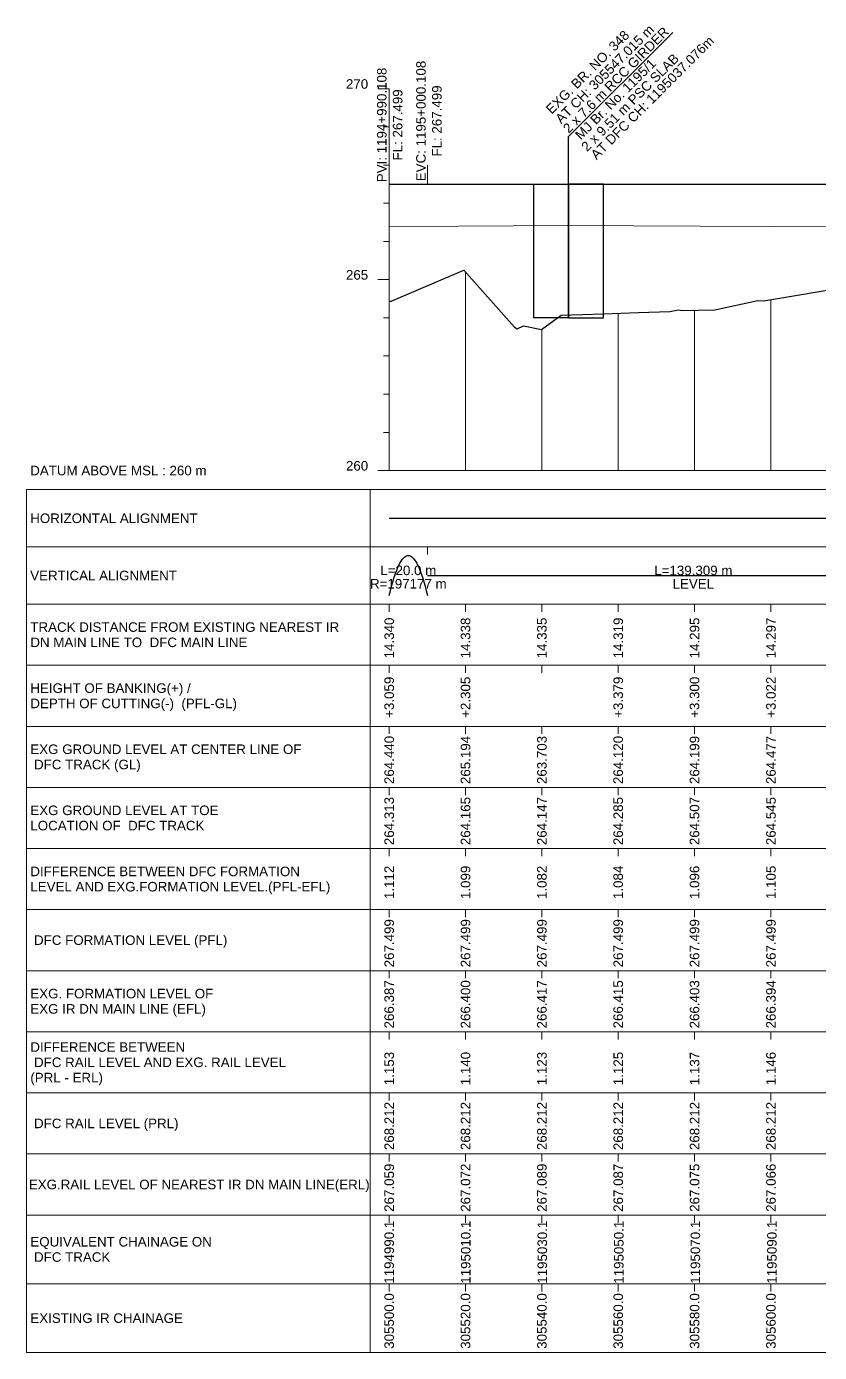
# Model space of a CAD drawing. Header units: metres. Extents: x 4905 to 19505, y -12340 to -11876.
# Drawn here: x 14905 to 15112.7, y -12231 to -11883.7 of the extents above; entities that cross this region are included whole.
import ezdxf
from ezdxf.enums import TextEntityAlignment as Align

# ---------------------------------------------------------------- set-up
doc = ezdxf.new("R2010")
doc.units = ezdxf.units.M
doc.header["$MEASUREMENT"] = 0
doc.layers.get('0').update_dxf_attribs({"lineweight": 0})
for name, color, linetype, lineweight in [('C-PROF-LABL-DG', 1, 'Continuous', 25), ('LS BRIDGE INDICATION', 10, 'Continuous', 30), ('LS BVC-PVI-EVC TEXT', 10, 'Continuous', 0), ('LS CUT FILL', 10, 'Continuous', 0), ('LS DATUM', 7, 'Continuous', 0), ('LS DATUM X', 7, 'Continuous', 0), ('LS DATUM Y', 7, 'Continuous', 0), ('LS DIFF. EXG.RL & PRO. RL', 10, 'Continuous', 0), ('LS DIFF. PFL & EFL', 10, 'Continuous', 0), ('LS EXG GL', 7, 'Continuous', 0), ('LS EXG IR CH', 7, 'Continuous', 0), ('LS EXG RL', 7, 'Continuous', 0), ('LS EXG. FL', 7, 'Continuous', 0), ('LS EXG. GL', 7, 'Continuous', 0), ('LS EXG. GL AT PRO. TOE', 7, 'Continuous', 0), ('LS EXG. IR CH', 7, 'Continuous', 0), ('LS EXG. RL', 7, 'Continuous', 0), ('LS FRAME', 7, 'Continuous', 0), ('LS PFL-EFL', 10, 'Continuous', 0), ('LS PRL-ERL', 10, 'Continuous', 0), ('LS PRO FL', 10, 'Continuous', 0), ('LS PRO. CUT & FILL', 10, 'Continuous', 0), ('LS PRO. DFCC CH', 10, 'Continuous', 0), ('LS PRO. FL', 10, 'Continuous', 0), ('LS PRO. RL', 10, 'Continuous', 0), ('LS PROFILE EXG FL', 7, 'Continuous', 25), ('LS PROFILE EXG GL', 7, 'Continuous', 30), ('LS PROFILE PRO FL', 1, 'Continuous', 30), ('LS TICKS', 7, 'Continuous', 0), ('LS TRACK CENTER', 10, 'Continuous', 0), ("LS TRACK CENTER's", 10, 'Continuous', 0), ('Profile Grid', 7, 'Continuous', 0)]:
    doc.layers.add(name, color=color, linetype=linetype, lineweight=lineweight)
for name, color, linetype in [("LS BRIDGE'S", 7, 'Continuous'), ('LS HORIZONTAL ALIGNMENT', 10, 'Continuous'), ('LS VERTICAL ALIGNMENT', 10, 'Continuous')]:
    doc.layers.add(name, color=color, linetype=linetype)
doc.styles.add('Arial', font='arial.ttf')
doc.styles.get("Standard").update_dxf_attribs({"font": 'arial.ttf'})
doc.styles.add('Style-Arial', font='arial.ttf')
doc.styles.add('StyleArial', font='arial.ttf')

msp = doc.modelspace()

# ---------------------------------------------------------------- linework, layer by layer
msp.add_lwpolyline([(14905, -12005), (14995, -12005)])
at = {"layer": 'LS BRIDGE INDICATION'}
for points in [[(15037.86, -11925.01), (15047.01, -11925.01), (15047.01, -11959.97), (15037.86, -11959.97)], [(15047.01, -11959.97), (15056.17, -11959.97), (15056.17, -11925.01), (15047.01, -11925.01)]]:
    msp.add_lwpolyline(points, close=True, dxfattribs=at)
at = {"layer": "LS BRIDGE'S"}
msp.add_lwpolyline([(15047.01, -11959.97), (15047.01, -11912.52), (15074.29, -11885.25)], dxfattribs=at)
at = {"layer": 'LS BVC-PVI-EVC TEXT'}
for p, q in [((15000.02, -11925.01), (15000.02, -11920.01)), ((15010.02, -11925.01), (15010.02, -11920.01))]:
    msp.add_line(p, q, dxfattribs=at)
at = {"layer": 'LS DATUM X', "color": 7, "linetype": 'Continuous', "lineweight": 0}
msp.add_line((15000, -12000), (15500.03, -12000), dxfattribs=at)
at = {"layer": 'LS DATUM Y', "color": 7, "linetype": 'Continuous', "lineweight": 0}
for p, q in [((14997, -11900), (15000, -11900)), ((14997, -11900), (15000, -11900)), ((15000, -12000), (15000, -11900)), ((14998.5, -11910), (15000, -11910)), ((14998.5, -11920), (15000, -11920)), ((14998.5, -11930), (15000, -11930)), ((14998.5, -11940), (15000, -11940)), ((14997, -11950), (15000, -11950)), ((14998.5, -11960), (15000, -11960)), ((14998.5, -11970), (15000, -11970)), ((14998.5, -11980), (15000, -11980)), ((14998.5, -11990), (15000, -11990)), ((14997, -12000), (15000, -12000))]:
    msp.add_line(p, q, dxfattribs=at)
at = {"layer": 'LS FRAME'}
for points in [[(14995, -12231), (14905, -12231), (14905, -12005)], [(14995, -12020), (14905, -12020)], [(14995, -12035), (14905, -12035)], [(14995, -12051), (14905, -12051)], [(14905, -12051), (14995, -12051)], [(14995, -12067), (14905, -12067)], [(14905, -12067), (14995, -12067)], [(14995, -12083), (14905, -12083)], [(14905, -12083), (14995, -12083)], [(14995, -12099), (14905, -12099)], [(14995, -12115), (14905, -12115)], [(14905, -12115), (14995, -12115)], [(14995, -12131), (14905, -12131)], [(14905, -12131), (14995, -12131)], [(14995, -12147), (14905, -12147)], [(14905, -12147), (14995, -12147)], [(14995, -12163), (14905, -12163)], [(14905, -12163), (14995, -12163)], [(14995, -12179), (14905, -12179)], [(14995, -12195), (14905, -12195)], [(14995, -12213), (14905, -12213)]]:
    msp.add_lwpolyline(points, dxfattribs=at)
at = {"layer": 'LS FRAME', "color": 7, "linetype": 'Continuous', "lineweight": 0, "flags": 128}
for points in [[(14995, -12020), (15505.03, -12020), (15505.03, -12005), (14995, -12005), (14995, -12020)], [(14995, -12035), (15505.03, -12035), (15505.03, -12020), (14995, -12020), (14995, -12035)], [(14995, -12051), (15505.03, -12051), (15505.03, -12035), (14995, -12035), (14995, -12051)], [(14995, -12067), (15505.03, -12067), (15505.03, -12051), (14995, -12051), (14995, -12067)], [(14995, -12083), (15505.03, -12083), (15505.03, -12067), (14995, -12067), (14995, -12083)], [(14995, -12099), (15505.03, -12099), (15505.03, -12083), (14995, -12083), (14995, -12099)], [(14995, -12115), (15505.03, -12115), (15505.03, -12099), (14995, -12099), (14995, -12115)], [(14995, -12131), (15505.03, -12131), (15505.03, -12115), (14995, -12115), (14995, -12131)], [(14995, -12147), (15505.03, -12147), (15505.03, -12131), (14995, -12131), (14995, -12147)], [(14995, -12163), (15505.03, -12163), (15505.03, -12147), (14995, -12147), (14995, -12163)], [(14995, -12179), (15505.03, -12179), (15505.03, -12163), (14995, -12163), (14995, -12179)], [(14995, -12195), (15505.03, -12195), (15505.03, -12179), (14995, -12179), (14995, -12195)], [(14995, -12213), (15505.03, -12213), (15505.03, -12195), (14995, -12195), (14995, -12213)], [(14995, -12231), (15505.03, -12231), (15505.03, -12213), (14995, -12213), (14995, -12231)]]:
    msp.add_lwpolyline(points, close=True, dxfattribs=at)
at = {"layer": 'LS HORIZONTAL ALIGNMENT', "flags": 128}
msp.add_lwpolyline([(15000, -12012.5), (15500.03, -12012.5)], dxfattribs=at)
at = {"layer": 'LS PROFILE EXG FL', "lineweight": 0}
msp.add_lwpolyline([(15000, -11936.13), (15018.26, -11936.01), (15046.69, -11935.78), (15063.97, -11935.87), (15081.49, -11935.98), (15099.72, -11936.06), (15118.16, -11936.14)], dxfattribs=at)
at = {"layer": 'LS PROFILE EXG GL', "flags": 128}
msp.add_lwpolyline([(15000, -11955.6), (15000.53, -11955.64), (15000.53, -11955.64), (15019.54, -11947.55), (15019.54, -11947.55), (15032.86, -11962.43), (15033.51, -11962.86), (15035.2, -11962.11), (15039.87, -11963.07), (15045.06, -11959.3), (15056.06, -11958.94), (15065.33, -11958.62), (15073.49, -11958.33), (15075.82, -11957.92), (15076.82, -11958.05), (15085.3, -11957.92), (15096.54, -11955.47), (15098.07, -11955.55), (15120.49, -11951.84)], dxfattribs=at)
at = {"layer": 'LS PROFILE PRO FL', "flags": 128}
msp.add_lwpolyline([(15000, -11925.01), (15000.23, -11925.01), (15000.66, -11925.01), (15001.08, -11925.01), (15001.51, -11925.01), (15001.93, -11925.01), (15002.36, -11925.01), (15002.78, -11925.01), (15003.21, -11925.01), (15003.64, -11925.01), (15004.06, -11925.01), (15004.49, -11925.01), (15004.91, -11925.01), (15005.34, -11925.01), (15005.76, -11925.01), (15006.19, -11925.01), (15006.61, -11925.01), (15007.04, -11925.01), (15007.47, -11925.01), (15007.89, -11925.01), (15008.32, -11925.01), (15008.74, -11925.01), (15009.17, -11925.01), (15009.59, -11925.01), (15010.02, -11925.01), (15149.33, -11925.01)], dxfattribs=at)
at = {"layer": 'LS TICKS', "color": 7, "linetype": 'Continuous', "lineweight": 0, "flags": 128}
for points in [[(15010.02, -12022), (15010.02, -12020)], [(15000, -12037), (15000, -12035)], [(15020, -12037), (15020, -12035)], [(15040, -12037), (15040, -12035)], [(15059.98, -12037), (15059.98, -12035)], [(15079.98, -12037), (15079.98, -12035)], [(15100, -12037), (15100, -12035)], [(15000, -12053), (15000, -12051)], [(15020, -12053), (15020, -12051)], [(15040, -12053), (15040, -12051)], [(15059.98, -12053), (15059.98, -12051)], [(15079.98, -12053), (15079.98, -12051)], [(15100, -12053), (15100, -12051)], [(15000, -12069), (15000, -12067)], [(15020, -12069), (15020, -12067)], [(15040, -12069), (15040, -12067)], [(15059.98, -12069), (15059.98, -12067)], [(15079.98, -12069), (15079.98, -12067)], [(15100, -12069), (15100, -12067)], [(15000, -12085), (15000, -12083)], [(15020, -12085), (15020, -12083)], [(15040, -12085), (15040, -12083)], [(15059.98, -12085), (15059.98, -12083)], [(15079.98, -12085), (15079.98, -12083)], [(15100, -12085), (15100, -12083)], [(15000, -12101), (15000, -12099)], [(15020, -12101), (15020, -12099)], [(15040, -12101), (15040, -12099)], [(15059.98, -12101), (15059.98, -12099)], [(15079.98, -12101), (15079.98, -12099)], [(15100, -12101), (15100, -12099)], [(15000, -12117), (15000, -12115)], [(15020, -12117), (15020, -12115)], [(15040, -12117), (15040, -12115)], [(15059.98, -12117), (15059.98, -12115)], [(15079.98, -12117), (15079.98, -12115)], [(15100, -12117), (15100, -12115)], [(15000, -12133), (15000, -12131)], [(15020, -12133), (15020, -12131)], [(15040, -12133), (15040, -12131)], [(15059.98, -12133), (15059.98, -12131)], [(15079.98, -12133), (15079.98, -12131)], [(15100, -12133), (15100, -12131)], [(15000, -12149), (15000, -12147)], [(15020, -12149), (15020, -12147)], [(15040, -12149), (15040, -12147)], [(15059.98, -12149), (15059.98, -12147)], [(15079.98, -12149), (15079.98, -12147)], [(15100, -12149), (15100, -12147)], [(15000, -12165), (15000, -12163)], [(15020, -12165), (15020, -12163)], [(15040, -12165), (15040, -12163)], [(15059.98, -12165), (15059.98, -12163)], [(15079.98, -12165), (15079.98, -12163)], [(15100, -12165), (15100, -12163)], [(15000, -12181), (15000, -12179)], [(15020, -12181), (15020, -12179)], [(15040, -12181), (15040, -12179)], [(15059.98, -12181), (15059.98, -12179)], [(15079.98, -12181), (15079.98, -12179)], [(15100, -12181), (15100, -12179)], [(15000, -12197), (15000, -12195)], [(15020, -12197), (15020, -12195)], [(15040, -12197), (15040, -12195)], [(15059.98, -12197), (15059.98, -12195)], [(15079.98, -12197), (15079.98, -12195)], [(15100, -12197), (15100, -12195)], [(15000, -12215), (15000, -12213)], [(15020, -12215), (15020, -12213)], [(15040, -12215), (15040, -12213)], [(15059.98, -12215), (15059.98, -12213)], [(15079.98, -12215), (15079.98, -12213)], [(15100, -12215), (15100, -12213)]]:
    msp.add_lwpolyline(points, dxfattribs=at)
at = {"layer": 'LS VERTICAL ALIGNMENT', "flags": 128}
for points in [[(15000, -12032.75), (15000.31, -12031.48), (15000.63, -12030.29), (15000.94, -12029.18), (15001.25, -12028.16), (15001.57, -12027.21), (15001.88, -12026.35), (15002.19, -12025.57), (15002.5, -12024.88), (15002.82, -12024.26), (15003.13, -12023.73), (15003.44, -12023.28), (15003.76, -12022.91), (15004.07, -12022.62), (15004.38, -12022.41), (15004.7, -12022.29), (15005.32, -12022.29), (15005.64, -12022.41), (15005.95, -12022.62), (15006.26, -12022.91), (15006.57, -12023.28), (15006.89, -12023.73), (15007.2, -12024.26), (15007.51, -12024.88), (15007.83, -12025.57), (15008.14, -12026.35), (15008.45, -12027.21), (15008.77, -12028.16), (15009.08, -12029.18), (15009.39, -12030.29), (15009.71, -12031.48), (15010.02, -12032.75)], [(15010.02, -12027.5), (15149.33, -12027.5)]]:
    msp.add_lwpolyline(points, dxfattribs=at)
at = {"layer": 'Profile Grid', "flags": 128}
for points in [[(15020, -12000), (15020, -11948.06)], [(15100, -12000), (15100, -11955.23)], [(15059.99, -12000), (15059.99, -11958.8)], [(15079.99, -12000), (15079.99, -11958.01)], [(15040, -12000), (15040, -11962.97)], [(15000, -12000), (15000, -11969.87)]]:
    msp.add_lwpolyline(points, dxfattribs=at)

# ---------------------------------------------------------------- texts
at = {"layer": 'C-PROF-LABL-DG', "color": 1, "linetype": 'Continuous', "lineweight": 25, "char_height": 2.5, "attachment_point": 5, "rotation": 90, "style": 'Arial'}
for s, insert in [('PVI: 1194+990.108\\PFL: 267.499', (15000.15, -11909.48)), ('EVC: 1195+000.108\\PFL: 267.499', (15010.42, -11908.45))]:
    msp.add_mtext(s, dxfattribs=dict(at, insert=insert))
at = {"layer": "LS BRIDGE'S"}
for s, p in [('AT CH: 305547.015 m', (15045.04, -11909.31)), ('2 x 7.6 m RCC GIRDER', (15047.04, -11911.81)), ('EXG. BR. NO. 348 ', (15042.55, -11906.82))]:
    msp.add_text(s, height=2.5, rotation=45, dxfattribs=at).set_placement(p)
at = {"layer": "LS BRIDGE'S", "color": 10}
for s, p in [('AT DFC CH: 1195037.076m', (15054.3, -11918.72)), ('2 x 9.51 m PSC SLAB', (15051.82, -11916.62)), (' MJ Br. No. 1195/1', (15049.51, -11914.22))]:
    msp.add_text(s, height=2.5, rotation=45, dxfattribs=at).set_placement(p)
at = {"layer": 'LS CUT FILL', "style": 'Style-Arial'}
for s, p in [('+3.059', (15000, -12054)), ('+2.305', (15020, -12054)), ('+3.379', (15059.98, -12054)), ('+3.300', (15079.98, -12054)), ('+3.022', (15100, -12054))]:
    msp.add_text(s, height=2.5, rotation=90, dxfattribs=at).set_placement(p, align=Align.MIDDLE_RIGHT)
at = {"layer": 'LS DATUM', "color": 7, "style": 'StyleArial'}
msp.add_text('DATUM ABOVE MSL : 260 m', height=2.5, rotation=0, dxfattribs=at).set_placement((14905.97, -12000), align=Align.MIDDLE_LEFT)
at = {"layer": 'LS DATUM Y', "color": 7, "lineweight": 0, "style": 'Style-Arial'}
for s, p in [('270', (14994.5, -11900)), ('270', (14994.5, -11900)), ('265', (14994.5, -11950)), ('260', (14994.5, -12000))]:
    msp.add_text(s, height=2.5, dxfattribs=at).set_placement(p, align=Align.RIGHT)
at = {"layer": 'LS DIFF. EXG.RL & PRO. RL', "color": 10, "style": 'StyleArial'}
for s, p in [('DIFFERENCE BETWEEN ', (14906, -12151)), (' DFC RAIL LEVEL AND EXG. RAIL LEVEL ', (14906, -12155)), ('(PRL - ERL)', (14906, -12159))]:
    msp.add_text(s, height=2.5, rotation=0, dxfattribs=at).set_placement(p, align=Align.MIDDLE_LEFT)
at = {"layer": 'LS DIFF. PFL & EFL', "color": 10, "style": 'StyleArial'}
for s, p in [('DIFFERENCE BETWEEN DFC FORMATION ', (14906, -12105)), ('LEVEL AND EXG.FORMATION LEVEL.(PFL-EFL)', (14906, -12109))]:
    msp.add_text(s, height=2.5, rotation=0, dxfattribs=at).set_placement(p, align=Align.MIDDLE_LEFT)
at = {"layer": 'LS EXG GL', "style": 'Style-Arial'}
for s, p in [('264.440', (15000, -12069.5)), ('265.194', (15020, -12069.5)), ('263.703', (15040, -12069.5)), ('264.120', (15059.98, -12069.5)), ('264.199', (15079.98, -12069.5)), ('264.477', (15100, -12069.5))]:
    msp.add_text(s, height=2.5, rotation=90, dxfattribs=at).set_placement(p, align=Align.MIDDLE_RIGHT)
at = {"layer": 'LS EXG IR CH', "lineweight": 0, "style": 'Style-Arial'}
for s, p in [('305500.0', (15000, -12215.47)), ('305520.0', (15020, -12215.47)), ('305540.0', (15040, -12215.47)), ('305560.0', (15060, -12215.47)), ('305580.0', (15080, -12215.47)), ('305600.0', (15100, -12215.47))]:
    msp.add_text(s, height=2.5, rotation=90, dxfattribs=at).set_placement(p, align=Align.MIDDLE_RIGHT)
at = {"layer": 'LS EXG RL', "style": 'Style-Arial'}
for s, p in [('267.059', (15000, -12181.54)), ('267.072', (15020, -12181.54)), ('267.089', (15040, -12181.54)), ('267.087', (15060, -12181.54)), ('267.075', (15080, -12181.54)), ('267.066', (15100, -12181.54))]:
    msp.add_text(s, height=2.5, rotation=90, dxfattribs=at).set_placement(p, align=Align.MIDDLE_RIGHT)
at = {"layer": 'LS EXG. FL'}
for s, p in [('266.387', (15000, -12133.5)), ('266.400', (15020, -12133.5)), ('266.417', (15040, -12133.5)), ('266.415', (15059.98, -12133.5)), ('266.403', (15079.98, -12133.5)), ('266.394', (15100, -12133.5))]:
    msp.add_text(s, height=2.5, rotation=90, dxfattribs=at).set_placement(p, align=Align.MIDDLE_RIGHT)
at = {"layer": 'LS EXG. FL', "style": 'StyleArial'}
for s, p in [('EXG. FORMATION LEVEL OF', (14906, -12137)), ('EXG IR DN MAIN LINE (EFL)', (14906, -12141))]:
    msp.add_text(s, height=2.5, rotation=0, dxfattribs=at).set_placement(p, align=Align.MIDDLE_LEFT)
at = {"layer": 'LS EXG. GL', "color": 7, "style": 'StyleArial'}
for s, p in [('EXG GROUND LEVEL AT CENTER LINE OF ', (14906, -12073)), (' DFC TRACK (GL)', (14906, -12077))]:
    msp.add_text(s, height=2.5, rotation=0, dxfattribs=at).set_placement(p, align=Align.MIDDLE_LEFT)
at = {"layer": 'LS EXG. GL AT PRO. TOE'}
for s, p in [('264.313', (15000, -12085.5)), ('264.165', (15020, -12085.5)), ('264.147', (15040, -12085.5)), ('264.285', (15059.98, -12085.5)), ('264.507', (15079.98, -12085.5)), ('264.545', (15100, -12085.5))]:
    msp.add_text(s, height=2.5, rotation=90, dxfattribs=at).set_placement(p, align=Align.MIDDLE_RIGHT)
at = {"layer": 'LS EXG. GL AT PRO. TOE', "color": 7, "style": 'StyleArial'}
for s, p in [('EXG GROUND LEVEL AT TOE', (14906, -12089)), ('LOCATION OF  DFC TRACK', (14906, -12093))]:
    msp.add_text(s, height=2.5, rotation=0, dxfattribs=at).set_placement(p, align=Align.MIDDLE_LEFT)
at = {"layer": 'LS EXG. IR CH', "style": 'StyleArial'}
msp.add_text('EXISTING IR CHAINAGE', height=2.5, rotation=0, dxfattribs=at).set_placement((14906, -12222), align=Align.MIDDLE_LEFT)
at = {"layer": 'LS EXG. RL', "style": 'StyleArial'}
msp.add_text('EXG.RAIL LEVEL OF NEAREST IR DN MAIN LINE(ERL)', height=2.5, rotation=0, dxfattribs=at).set_placement((14905.61, -12187), align=Align.MIDDLE_LEFT)
at = {"layer": 'LS HORIZONTAL ALIGNMENT', "style": 'StyleArial'}
msp.add_text('HORIZONTAL ALIGNMENT', height=2.5, rotation=0, dxfattribs=at).set_placement((14905.97, -12012.5), align=Align.MIDDLE_LEFT)
at = {"layer": 'LS PFL-EFL'}
for s, p in [('1.112', (15000, -12103.5)), ('1.099', (15020, -12103.5)), ('1.082', (15040, -12103.5)), ('1.084', (15059.98, -12103.5)), ('1.096', (15079.98, -12103.5)), ('1.105', (15100, -12103.5))]:
    msp.add_text(s, height=2.5, rotation=90, dxfattribs=at).set_placement(p, align=Align.MIDDLE_RIGHT)
at = {"layer": 'LS PRL-ERL'}
for s, p in [('1.153', (15001.25, -12161)), ('1.140', (15021.25, -12161)), ('1.123', (15041.25, -12161)), ('1.125', (15061.25, -12161)), ('1.137', (15081.25, -12161)), ('1.146', (15101.25, -12161))]:
    msp.add_text(s, height=2.5, rotation=90, dxfattribs=at).set_placement(p)
at = {"layer": 'LS PRO FL', "style": 'Style-Arial'}
for p in [(15000, -12117.5), (15020, -12117.5), (15040, -12117.5), (15059.98, -12117.5), (15079.98, -12117.5), (15100, -12117.5)]:
    msp.add_text('267.499', height=2.5, rotation=90, dxfattribs=at).set_placement(p, align=Align.MIDDLE_RIGHT)
at = {"layer": 'LS PRO. CUT & FILL', "color": 10, "style": 'StyleArial'}
for s, p in [('HEIGHT OF BANKING(+) /', (14906, -12057)), ('DEPTH OF CUTTING(-)  (PFL-GL)', (14906, -12061))]:
    msp.add_text(s, height=2.5, rotation=0, dxfattribs=at).set_placement(p, align=Align.MIDDLE_LEFT)
at = {"layer": 'LS PRO. DFCC CH'}
for s, p in [('1194990.1', (15001.25, -12213)), ('1195010.1', (15021.3, -12213)), ('1195030.1', (15041.35, -12213)), ('1195050.1', (15061.4, -12213)), ('1195070.1', (15081.45, -12213)), ('1195090.1', (15101.5, -12213))]:
    msp.add_text(s, height=2.5, rotation=90, dxfattribs=at).set_placement(p)
at = {"layer": 'LS PRO. DFCC CH', "color": 10, "style": 'Style-Arial'}
for s, p in [('EQUIVALENT CHAINAGE ON ', (14906, -12202)), (' DFC TRACK', (14906, -12206))]:
    msp.add_text(s, height=2.5, rotation=0, dxfattribs=at).set_placement(p, align=Align.MIDDLE_LEFT)
at = {"layer": 'LS PRO. FL', "color": 10, "style": 'StyleArial'}
msp.add_text(' DFC FORMATION LEVEL (PFL) ', height=2.5, rotation=0, dxfattribs=at).set_placement((14906, -12123), align=Align.MIDDLE_LEFT)
at = {"layer": 'LS PRO. RL'}
for p in [(15001.25, -12178), (15021.25, -12178), (15041.25, -12178), (15061.25, -12178), (15081.25, -12178), (15101.25, -12178)]:
    msp.add_text('268.212', height=2.5, rotation=90, dxfattribs=at).set_placement(p)
at = {"layer": 'LS PRO. RL', "color": 10, "style": 'StyleArial'}
msp.add_text(' DFC RAIL LEVEL (PRL)', height=2.5, rotation=0, dxfattribs=at).set_placement((14906, -12171), align=Align.MIDDLE_LEFT)
at = {"layer": 'LS TRACK CENTER'}
for s, p in [('14.340 ', (15001.25, -12049.2)), ('14.338 ', (15021.25, -12049.2)), ('14.335 ', (15041.25, -12049.2)), ('14.319 ', (15061.25, -12049.2)), ('14.295 ', (15081.25, -12049.2)), ('14.297 ', (15101.25, -12049.2))]:
    msp.add_text(s, height=2.5, rotation=90, dxfattribs=at).set_placement(p)
at = {"layer": "LS TRACK CENTER's", "color": 10, "style": 'StyleArial'}
for s, p in [('TRACK DISTANCE FROM EXISTING NEAREST IR ', (14906, -12041)), ('DN MAIN LINE TO  DFC MAIN LINE', (14906, -12045))]:
    msp.add_text(s, height=2.5, rotation=0, dxfattribs=at).set_placement(p, align=Align.MIDDLE_LEFT)
at = {"layer": 'LS VERTICAL ALIGNMENT', "style": 'StyleArial'}
msp.add_text('VERTICAL ALIGNMENT', height=2.5, rotation=0, dxfattribs=at).set_placement((14905.97, -12027.5), align=Align.MIDDLE_LEFT)
at = {"layer": 'LS VERTICAL ALIGNMENT', "char_height": 2.5, "attachment_point": 5, "line_spacing_factor": 0.84, "style": 'Style-Arial'}
for s, insert in [('L=20.0 m\\PR=197177 m', (15005.01, -12027.92)), ('L=139.309 m\\PLEVEL', (15079.67, -12027.92))]:
    msp.add_mtext(s, dxfattribs=dict(at, insert=insert))

doc.saveas('drawing.dxf')
